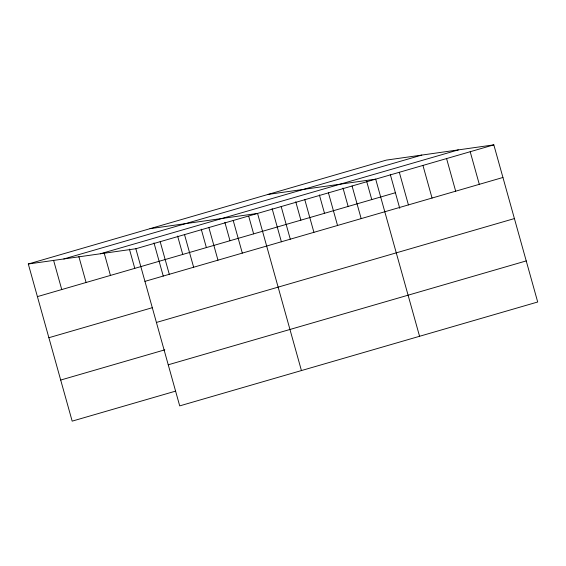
<?xml version="1.0" encoding="UTF-8"?>
<svg xmlns="http://www.w3.org/2000/svg" width="566" height="566" viewBox="0 0 566 566"><rect width="100%" height="100%" fill="white"/><g stroke="black" fill="none" stroke-linecap="round" stroke-linejoin="round"><path stroke-width="0.85" d="M28.3 263.997L386.288 160.114L493.828 144.861L537.7 302.003L179.712 405.886L135.84 248.743L28.3 263.997L72.172 421.139L175.425 391.177M63.788 258.966L421.776 155.084M100.352 253.78L458.34 149.898M135.84 248.743L493.828 144.861M37.406 296.619L395.393 192.73M144.946 281.366L502.933 177.476M48.881 337.711L152.127 307.748M156.421 322.457L514.409 218.568M60.703 380.048L164.791 349.838M168.236 364.794L526.224 260.912M268.15 194.4L375.69 179.146L419.562 336.282M150.018 228.678L257.551 213.424L301.43 370.567M470.197 151.716L479.303 184.332M446.574 158.572L455.68 191.195M422.943 165.428L432.049 198.05M399.32 172.29L408.426 204.906M390.257 174.335L399.752 208.345M366.627 181.191L371.77 199.586M352.066 186.002L361.172 218.618M343.003 188.046L348.14 206.449M328.436 192.857L337.541 225.473M319.373 194.902L324.509 213.304M304.812 199.713L313.918 232.329M295.749 201.758L300.886 220.16M281.182 206.569L290.287 239.185M272.119 208.613L281.387 241.809M248.729 216.304L253.632 233.871M233.213 220.492L242.319 253.108M224.865 222.325L230.001 240.727M208.868 227.553L217.974 260.169M201.241 229.18L206.378 247.583M184.523 234.621L193.636 267.237M177.611 236.043L182.747 254.438M160.185 241.682L169.291 274.298M153.987 242.899L163.256 276.088M129.409 249.125L134.779 268.362M104.13 252.846L110.434 275.423M78.851 256.561L86.096 282.491M53.579 260.282L61.751 289.551"/></g></svg>
